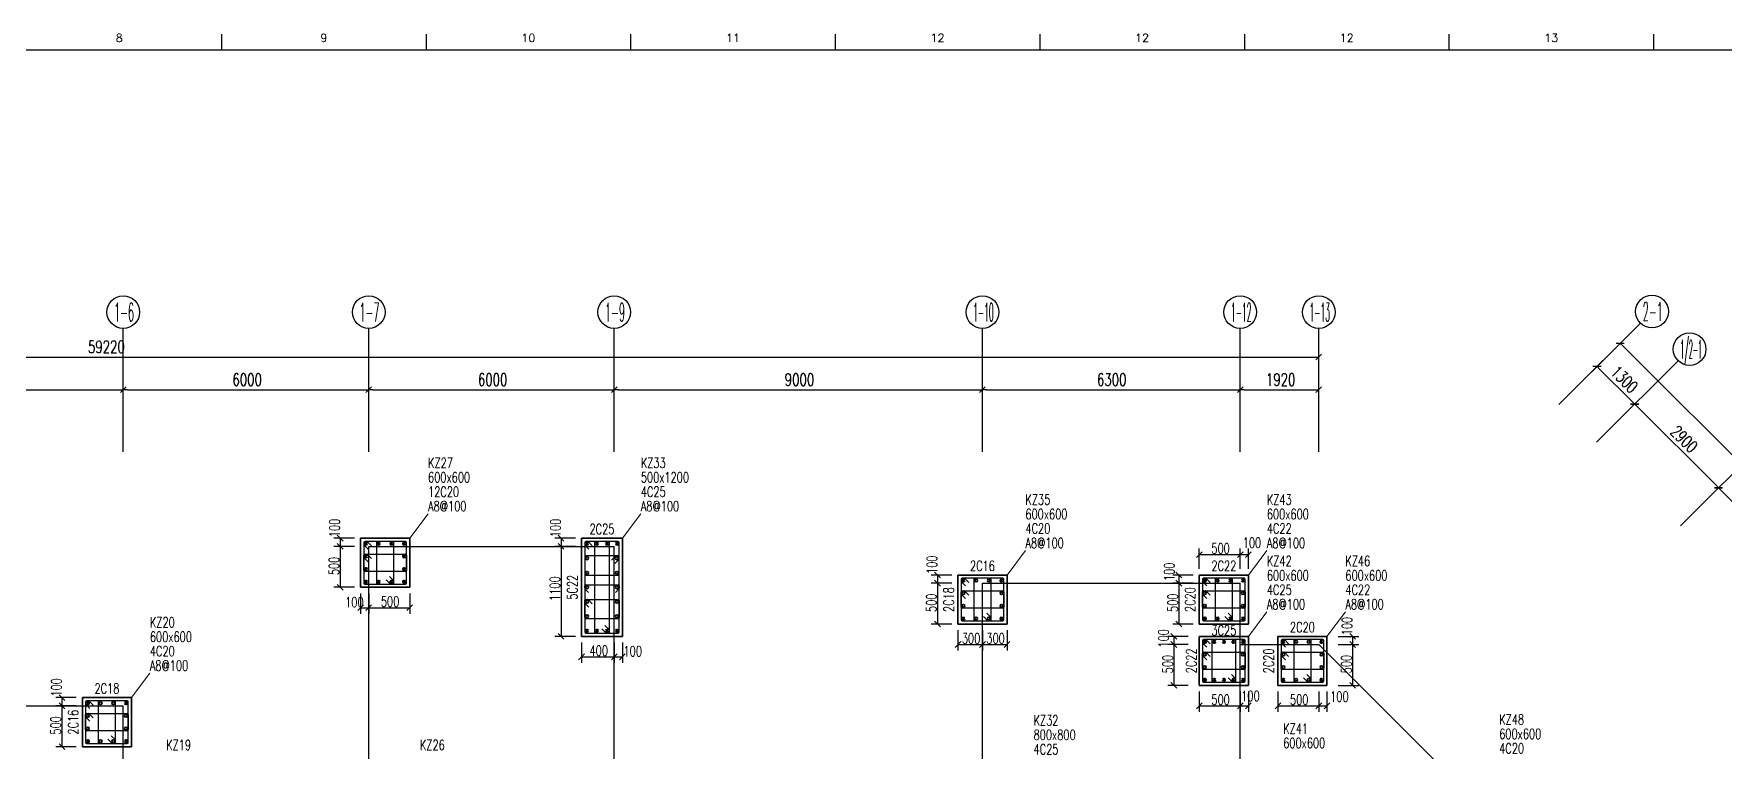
# Model space of a CAD drawing. Header units: inches. Extents: x 18712 to 314639, y 0 to 420500.
# Drawn here: x 56624 to 97940, y 234155 to 251704 of the extents above; entities that cross this region are included whole.
import ezdxf
from ezdxf.enums import TextEntityAlignment as Align

# ---------------------------------------------------------------- set-up
doc = ezdxf.new("R2010")
doc.units = ezdxf.units.IN
doc.header["$LTSCALE"] = 1000
doc.header["$MEASUREMENT"] = 0
doc.layers.get('0').update_dxf_attribs({"true_color": 0xffffff})
for name, color, linetype, true_color in [('AXIS_TEXT', 7, 'Continuous', 0xffffff), ('DIM', 3, 'Continuous', 0x00ff00), ('G-KL|柱标注', 3, 'Continuous', 0x00ff00), ('TK', 7, 'Continuous', 0xffffff), ('TK-TEXT', 4, 'Continuous', 0x00ffff), ('ZG-图号', 2, 'Continuous', 0xffff00), ('ZG-图名', 1, 'Continuous', 0xff0000), ('ZG-图框层', 4, 'Continuous', 0x00ffff), ('柱原位标注', 7, 'Continuous', 0xffffff), ('柱名称编号', 2, 'Continuous', 0xffff00), ('柱尺寸标注', 3, 'Continuous', 0x00ff00), ('柱标注引线', 2, 'Continuous', 0xffff00), ('柱箍筋', 1, 'Continuous', 0xff0000), ('柱纵筋', 1, 'Continuous', 0xff0000), ('柱集中标注', 2, 'Continuous', 0xffff00), ('砼柱', 2, 'Continuous', 0xffff00)]:
    doc.layers.add(name, color=color, linetype=linetype, true_color=true_color)
doc.styles.add('-宋体', font='simsun.ttc', dxfattribs={"height": 0.2, "bigfont": 'gbcbig.shx'})
doc.styles.add('_TCH_AXIS', font='txt.shx', dxfattribs={"height": 0.2, "bigfont": 'GBCBIG.shx'})
doc.styles.add('ISOCP', font='txt.shx', dxfattribs={"height": 0.2, "bigfont": 'gbcbig.shx'})
doc.styles.add('TSSD_Dimension', font='txt.shx', dxfattribs={"height": 0.2, "bigfont": 'gbcbig.shx'})
doc.styles.add('TSSD_Rein', font='txt.shx', dxfattribs={"height": 0.2, "bigfont": 'gbcbig.shx'})

# ---------------------------------------------------------------- blocks, each defined once
blk = doc.blocks.new('A$C6f5e09ec')
at = {"color": 7, "lineweight": -3, "true_color": 0xffffff}
blk.add_line((-35743, -7238), (3360, -46341), dxfattribs=at)
at = {"layer": 'DIM', "lineweight": -3}
for p, q in [((-72401, -9821), (-72401, -6804)), ((-66401, -9821), (-66401, -6804)), ((-60401, -9821), (-60401, -6804)), ((-51401, -9821), (-51401, -6804)), ((-45101, -9821), (-45101, -6804)), ((-43181, -9821), (-43181, -6804)), ((-37140, -8493), (-35319, -6673)), ((-36221, -9413), (-34400, -7592)), ((-34170, -11463), (-32349, -9642))]:
    blk.add_line(p, q, dxfattribs=at)
at = {"layer": 'DIM', "color": 3, "lineweight": -3, "true_color": 0x00ff00}
for p, q in [((-43251, -7574), (-43111, -7434)), ((-43181, -9571), (-43181, -7404)), ((-37312, -8665), (-35743, -7097)), ((-35715, -7168), (-35913, -7168)), ((-35743, -7238), (-35814, -7168)), ((-102301, -7504), (-43281, -7504)), ((-43281, -7504), (-43181, -7504)), ((-37312, -8665), (-36309, -7663)), ((-36281, -7733), (-36479, -7733)), ((-36309, -7804), (-36380, -7733)), ((-36309, -7804), (-35531, -8582)), ((-72471, -8374), (-72331, -8234)), ((-72331, -8234), (-72471, -8374)), ((-72401, -9571), (-72401, -8204)), ((-72401, -9571), (-72401, -8204)), ((-66471, -8374), (-66331, -8234)), ((-66331, -8234), (-66471, -8374)), ((-66401, -9571), (-66401, -8204)), ((-66401, -9571), (-66401, -8204)), ((-60471, -8374), (-60331, -8234)), ((-60331, -8234), (-60471, -8374)), ((-60401, -9571), (-60401, -8204)), ((-60401, -9571), (-60401, -8204)), ((-51471, -8374), (-51331, -8234)), ((-51331, -8234), (-51471, -8374)), ((-51401, -9571), (-51401, -8204)), ((-51401, -9571), (-51401, -8204)), ((-45171, -8374), (-45031, -8234)), ((-45031, -8234), (-45171, -8374)), ((-45101, -9571), (-45101, -8204)), ((-45101, -9571), (-45101, -8204)), ((-43251, -8374), (-43111, -8234)), ((-43181, -9571), (-43181, -8204)), ((-78301, -8304), (-72501, -8304)), ((-72501, -8304), (-72401, -8304)), ((-72301, -8304), (-72401, -8304)), ((-72301, -8304), (-66501, -8304)), ((-66501, -8304), (-66401, -8304)), ((-66301, -8304), (-66401, -8304)), ((-66301, -8304), (-60501, -8304)), ((-60501, -8304), (-60401, -8304)), ((-60301, -8304), (-60401, -8304)), ((-60301, -8304), (-51501, -8304)), ((-51501, -8304), (-51401, -8304)), ((-51301, -8304), (-51401, -8304)), ((-51301, -8304), (-45201, -8304)), ((-45201, -8304), (-45101, -8304)), ((-45001, -8304), (-45101, -8304)), ((-45001, -8304), (-43281, -8304)), ((-43281, -8304), (-43181, -8304)), ((-36392, -9584), (-35390, -8582)), ((-36392, -9584), (-35390, -8582)), ((-35559, -8652), (-35361, -8652)), ((-35361, -8652), (-35559, -8652)), ((-35531, -8582), (-35460, -8652)), ((-35390, -8723), (-35460, -8652)), ((-35390, -8723), (-33480, -10632)), ((-34342, -11635), (-33339, -10632)), ((-34342, -11635), (-33339, -10632)), ((-33509, -10703), (-33311, -10703)), ((-33311, -10703), (-33509, -10703)), ((-33480, -10632), (-33410, -10703)), ((-33339, -10774), (-33410, -10703)), ((-33339, -10774), (-32208, -11905))]:
    blk.add_line(p, q, dxfattribs=at)
for centre in [(-72401, -6404), (-66401, -6404), (-60401, -6404), (-51401, -6404), (-45101, -6404), (-43181, -6404), (-35036, -6390), (-34117, -7309)]:
    blk.add_circle(centre, 400, dxfattribs=at)
at = {"layer": 'G-KL|柱标注', "color": 3, "lineweight": -3, "true_color": 0x00ff00}
for p, q in [((-66401, -12135), (-60401, -12135)), ((-66401, -15585), (-66401, -12135)), ((-60401, -13035), (-60401, -12135)), ((-60401, -15585), (-60401, -13035)), ((-51401, -19035), (-51401, -13035)), ((-51401, -13035), (-48251, -13035)), ((-48251, -13035), (-45101, -13035)), ((-45101, -14535), (-45101, -13035)), ((-45101, -19035), (-45101, -14535)), ((-45101, -14535), (-43181, -14535)), ((-43181, -14535), (-38938, -18778)), ((-66401, -19035), (-66401, -15585)), ((-60401, -19035), (-60401, -15585)), ((-78401, -16035), (-72401, -16035)), ((-72401, -19035), (-72401, -16035))]:
    blk.add_line(p, q, dxfattribs=at)
at = {"layer": 'G-KL|柱标注', "color": 0, "lineweight": -3}
for p, q in [((-61701, -12135), (-61701, -14335)), ((-46601, -13035), (-46601, -14035)), ((-66401, -13635), (-65401, -13635)), ((-61201, -14835), (-60401, -14835)), ((-52001, -14535), (-51401, -14535)), ((-51401, -14535), (-50801, -14535)), ((-73901, -16035), (-73901, -17035)), ((-46101, -16035), (-45101, -16035))]:
    blk.add_line(p, q, dxfattribs=at)
at = {"layer": 'TK', "lineweight": -3}
blk.add_line((5471, 0), (-109929, 0), dxfattribs=at)
at = {"layer": 'ZG-图框层', "lineweight": -3}
blk.add_line((5471, 0), (-109929, 0), dxfattribs=at)
at = {"layer": '柱尺寸标注', "color": 3, "lineweight": -3, "true_color": 0x00ff00}
for p, q in [((-66751, -11935), (-67251, -11935)), ((-67101, -11935), (-67101, -12135)), ((-61351, -11935), (-61851, -11935)), ((-61701, -11935), (-61701, -12135)), ((-66751, -12135), (-67251, -12135)), ((-66751, -12135), (-67251, -12135)), ((-67101, -12135), (-67101, -13135)), ((-61351, -12135), (-61851, -12135)), ((-61351, -12135), (-61851, -12135)), ((-46101, -12685), (-46101, -12185)), ((-46101, -12335), (-45101, -12335)), ((-45101, -12685), (-45101, -12185)), ((-45101, -12685), (-45101, -12185)), ((-45101, -12335), (-44901, -12335)), ((-44901, -12685), (-44901, -12185)), ((-66751, -13135), (-67251, -13135)), ((-52151, -12835), (-52651, -12835)), ((-52151, -13035), (-52651, -13035)), ((-52151, -13035), (-52651, -13035)), ((-52501, -12835), (-52501, -13035)), ((-52501, -13035), (-52501, -14035)), ((-46251, -12835), (-46751, -12835)), ((-46251, -13035), (-46751, -13035)), ((-46251, -13035), (-46751, -13035)), ((-46601, -12835), (-46601, -13035)), ((-66601, -13285), (-66601, -13785)), ((-66401, -13285), (-66401, -13785)), ((-66401, -13285), (-66401, -13785)), ((-65401, -13285), (-65401, -13785)), ((-66601, -13635), (-66401, -13635)), ((-52151, -14035), (-52651, -14035)), ((-46251, -14035), (-46751, -14035)), ((-61351, -14335), (-61851, -14335)), ((-52001, -14185), (-52001, -14685)), ((-51401, -14185), (-51401, -14685)), ((-51401, -14185), (-51401, -14685)), ((-50801, -14185), (-50801, -14685)), ((-46373, -14335), (-46873, -14335)), ((-46723, -14335), (-46723, -14535)), ((-42706, -14335), (-42206, -14335)), ((-42356, -14335), (-42356, -14535)), ((-61201, -14485), (-61201, -14985)), ((-60401, -14485), (-60401, -14985)), ((-60401, -14485), (-60401, -14985)), ((-60401, -14835), (-60201, -14835)), ((-60201, -14485), (-60201, -14985)), ((-46373, -14535), (-46873, -14535)), ((-46373, -14535), (-46873, -14535)), ((-46723, -14535), (-46723, -15535)), ((-42706, -14535), (-42206, -14535)), ((-42706, -14535), (-42206, -14535)), ((-42356, -14535), (-42356, -15535)), ((-46373, -15535), (-46873, -15535)), ((-46101, -15685), (-46101, -16185)), ((-45101, -15685), (-45101, -16185)), ((-45101, -15685), (-45101, -16185)), ((-44901, -15685), (-44901, -16185)), ((-44181, -15685), (-44181, -16185)), ((-43181, -15685), (-43181, -16185)), ((-43181, -15685), (-43181, -16185)), ((-42981, -15685), (-42981, -16185)), ((-42706, -15535), (-42206, -15535)), ((-73551, -15835), (-74051, -15835)), ((-73551, -16035), (-74051, -16035)), ((-73551, -16035), (-74051, -16035)), ((-73901, -15835), (-73901, -16035)), ((-45101, -16035), (-44901, -16035)), ((-44181, -16035), (-43181, -16035)), ((-43181, -16035), (-42981, -16035)), ((-73551, -17035), (-74051, -17035))]:
    blk.add_line(p, q, dxfattribs=at)
at = {"layer": '柱尺寸标注', "color": 3, "linetype": 'ByBlock', "lineweight": -3, "true_color": 0x00ff00}
for p, q in [((-67030, -12006), (-67171, -11864)), ((-61630, -12006), (-61771, -11864)), ((-67171, -12064), (-67030, -12206)), ((-67030, -12206), (-67171, -12064)), ((-61771, -12064), (-61630, -12206)), ((-61630, -12206), (-61771, -12064)), ((-46030, -12264), (-46171, -12406)), ((-45171, -12406), (-45030, -12264)), ((-45030, -12264), (-45171, -12406)), ((-44971, -12406), (-44830, -12264)), ((-52430, -12906), (-52571, -12764)), ((-46530, -12906), (-46671, -12764)), ((-67171, -13064), (-67030, -13206)), ((-52571, -12964), (-52430, -13106)), ((-52430, -13106), (-52571, -12964)), ((-46671, -12964), (-46530, -13106)), ((-46530, -13106), (-46671, -12964)), ((-66530, -13564), (-66671, -13706)), ((-66471, -13706), (-66330, -13564)), ((-66330, -13564), (-66471, -13706)), ((-65471, -13706), (-65330, -13564)), ((-52571, -13964), (-52430, -14106)), ((-46671, -13964), (-46530, -14106)), ((-61771, -14264), (-61630, -14406)), ((-46652, -14406), (-46793, -14264)), ((-42285, -14406), (-42426, -14264)), ((-61130, -14764), (-61271, -14906)), ((-60471, -14906), (-60330, -14764)), ((-60330, -14764), (-60471, -14906)), ((-60271, -14906), (-60130, -14764)), ((-51930, -14464), (-52071, -14606)), ((-51471, -14606), (-51330, -14464)), ((-51330, -14464), (-51471, -14606)), ((-50871, -14606), (-50730, -14464)), ((-46793, -14464), (-46652, -14606)), ((-46652, -14606), (-46793, -14464)), ((-42426, -14464), (-42285, -14606)), ((-42285, -14606), (-42426, -14464)), ((-46793, -15464), (-46652, -15606)), ((-42426, -15464), (-42285, -15606)), ((-73830, -15906), (-73971, -15764)), ((-73971, -15964), (-73830, -16106)), ((-73830, -16106), (-73971, -15964)), ((-46030, -15964), (-46171, -16106)), ((-45171, -16106), (-45030, -15964)), ((-45030, -15964), (-45171, -16106)), ((-44971, -16106), (-44830, -15964)), ((-44110, -15964), (-44251, -16106)), ((-43251, -16106), (-43110, -15964)), ((-43110, -15964), (-43251, -16106)), ((-43051, -16106), (-42910, -15964)), ((-73971, -16964), (-73830, -17106))]:
    blk.add_line(p, q, dxfattribs=at)
at = {"layer": '柱标注引线', "lineweight": 18}
for p, q in [((-65401, -11935), (-64951, -11335)), ((-60201, -11935), (-59751, -11335)), ((-50801, -12835), (-50351, -12235)), ((-44901, -12835), (-44451, -12235)), ((-44901, -14335), (-44451, -13735)), ((-42981, -14335), (-42531, -13735)), ((-72201, -15835), (-71751, -15235))]:
    blk.add_line(p, q, dxfattribs=at)
at = {"layer": '柱箍筋', "lineweight": 25}
for p, q in [((-66523, -12038), (-66523, -13033)), ((-66523, -12038), (-66523, -12084)), ((-66523, -12394), (-66523, -12348)), ((-66523, -12723), (-66523, -12348)), ((-66516, -12101), (-66418, -12199)), ((-66452, -12013), (-66498, -12013)), ((-65503, -12013), (-66498, -12013)), ((-66498, -12323), (-65503, -12323)), ((-66498, -12323), (-66452, -12323)), ((-66337, -12118), (-66434, -12020)), ((-66434, -12330), (-66337, -12428)), ((-66213, -12038), (-66213, -13033)), ((-65813, -12013), (-66188, -12013)), ((-65788, -13033), (-65788, -12038)), ((-65478, -13033), (-65478, -12038)), ((-65478, -12348), (-65478, -12723)), ((-61123, -12038), (-61123, -14233)), ((-61123, -12038), (-61123, -12084)), ((-61123, -12393), (-61123, -12813)), ((-61116, -12101), (-61018, -12199)), ((-61052, -12013), (-61098, -12013)), ((-60303, -12013), (-61098, -12013)), ((-60303, -12368), (-61098, -12368)), ((-60937, -12118), (-61034, -12020)), ((-60880, -12038), (-60880, -14233)), ((-60546, -12013), (-60855, -12013)), ((-60521, -14233), (-60521, -12038)), ((-60367, -12375), (-60465, -12473)), ((-60303, -12368), (-60349, -12368)), ((-60278, -14233), (-60278, -12038)), ((-60278, -12439), (-60278, -12393)), ((-60278, -12813), (-60278, -12393)), ((-66418, -12509), (-66516, -12411)), ((-65503, -12748), (-66498, -12748)), ((-60383, -12554), (-60285, -12456)), ((-66498, -13058), (-65503, -13058)), ((-66188, -13058), (-65813, -13058)), ((-65975, -12952), (-65877, -13050)), ((-65795, -12969), (-65893, -12871)), ((-65859, -13058), (-65813, -13058)), ((-65788, -13033), (-65788, -12987)), ((-61123, -13149), (-61123, -13103)), ((-61027, -13265), (-61116, -13177)), ((-61098, -12838), (-60303, -12838)), ((-61098, -13078), (-60303, -13078)), ((-60285, -13177), (-60374, -13265)), ((-60278, -13103), (-60278, -13149)), ((-51923, -12938), (-51923, -13933)), ((-51923, -12938), (-51923, -12984)), ((-51916, -13001), (-51818, -13099)), ((-51852, -12913), (-51898, -12913)), ((-50903, -12913), (-51898, -12913)), ((-51737, -13018), (-51834, -12920)), ((-51613, -12938), (-51613, -13933)), ((-51213, -12913), (-51588, -12913)), ((-51188, -13933), (-51188, -12938)), ((-50878, -13933), (-50878, -12938)), ((-46023, -12938), (-46023, -13933)), ((-46023, -12938), (-46023, -12984)), ((-46016, -13001), (-45918, -13099)), ((-45952, -12913), (-45998, -12913)), ((-45003, -12913), (-45998, -12913)), ((-45837, -13018), (-45934, -12920)), ((-45713, -12938), (-45713, -13933)), ((-45313, -12913), (-45688, -12913)), ((-45288, -13933), (-45288, -12938)), ((-44978, -13933), (-44978, -12938)), ((-61123, -13504), (-61123, -13458)), ((-61123, -13878), (-61123, -13458)), ((-61018, -13619), (-61116, -13521)), ((-61098, -13433), (-60303, -13433)), ((-61098, -13433), (-61052, -13433)), ((-61034, -13440), (-60937, -13538)), ((-60278, -13458), (-60278, -13878)), ((-51923, -13294), (-51923, -13248)), ((-51923, -13623), (-51923, -13248)), ((-51818, -13409), (-51916, -13311)), ((-51898, -13223), (-50903, -13223)), ((-51898, -13223), (-51852, -13223)), ((-51834, -13230), (-51737, -13328)), ((-50878, -13248), (-50878, -13623)), ((-46023, -13294), (-46023, -13248)), ((-46023, -13623), (-46023, -13248)), ((-45918, -13409), (-46016, -13311)), ((-45998, -13223), (-45003, -13223)), ((-45998, -13223), (-45952, -13223)), ((-45934, -13230), (-45837, -13328)), ((-44978, -13248), (-44978, -13623)), ((-60303, -13903), (-61098, -13903)), ((-50903, -13648), (-51898, -13648)), ((-51898, -13958), (-50903, -13958)), ((-51588, -13958), (-51213, -13958)), ((-51375, -13852), (-51277, -13950)), ((-51195, -13869), (-51293, -13771)), ((-51259, -13958), (-51213, -13958)), ((-51188, -13933), (-51188, -13887)), ((-45003, -13648), (-45998, -13648)), ((-45998, -13958), (-45003, -13958)), ((-45688, -13958), (-45313, -13958)), ((-45475, -13852), (-45377, -13950)), ((-45295, -13869), (-45393, -13771)), ((-45359, -13958), (-45313, -13958)), ((-45288, -13933), (-45288, -13887)), ((-61098, -14258), (-60303, -14258)), ((-60855, -14258), (-60546, -14258)), ((-60708, -14152), (-60610, -14250)), ((-60529, -14169), (-60627, -14071)), ((-60592, -14258), (-60546, -14258)), ((-60521, -14233), (-60521, -14187)), ((-46023, -14438), (-46023, -15433)), ((-46023, -14438), (-46023, -14484)), ((-45952, -14413), (-45998, -14413)), ((-45003, -14413), (-45998, -14413)), ((-45837, -14518), (-45934, -14420)), ((-45791, -14438), (-45791, -15433)), ((-45236, -14413), (-45766, -14413)), ((-45211, -15433), (-45211, -14438)), ((-44978, -15433), (-44978, -14438)), ((-44103, -14438), (-44103, -15433)), ((-44103, -14438), (-44103, -14484)), ((-44032, -14413), (-44078, -14413)), ((-43083, -14413), (-44078, -14413)), ((-43917, -14518), (-44014, -14420)), ((-43793, -14438), (-43793, -15433)), ((-43393, -14413), (-43768, -14413)), ((-43368, -15433), (-43368, -14438)), ((-43058, -15433), (-43058, -14438)), ((-46023, -14794), (-46023, -14748)), ((-46023, -15123), (-46023, -14748)), ((-46016, -14501), (-45918, -14599)), ((-45918, -14909), (-46016, -14811)), ((-45998, -14723), (-45003, -14723)), ((-45998, -14723), (-45952, -14723)), ((-45934, -14730), (-45837, -14828)), ((-44978, -14748), (-44978, -15123)), ((-44103, -14794), (-44103, -14748)), ((-44103, -15123), (-44103, -14748)), ((-44096, -14501), (-43998, -14599)), ((-43998, -14909), (-44096, -14811)), ((-44078, -14723), (-43083, -14723)), ((-44078, -14723), (-44032, -14723)), ((-44014, -14730), (-43917, -14828)), ((-43058, -14748), (-43058, -15123)), ((-45003, -15148), (-45998, -15148)), ((-45218, -15369), (-45316, -15271)), ((-43083, -15148), (-44078, -15148)), ((-43375, -15369), (-43473, -15271)), ((-45998, -15458), (-45003, -15458)), ((-45766, -15458), (-45236, -15458)), ((-45397, -15352), (-45299, -15450)), ((-45282, -15458), (-45236, -15458)), ((-45211, -15433), (-45211, -15387)), ((-44078, -15458), (-43083, -15458)), ((-43768, -15458), (-43393, -15458)), ((-43555, -15352), (-43457, -15450)), ((-43439, -15458), (-43393, -15458)), ((-43368, -15433), (-43368, -15387)), ((-73323, -15938), (-73323, -16933)), ((-73323, -15938), (-73323, -15984)), ((-73316, -16001), (-73218, -16099)), ((-73252, -15913), (-73298, -15913)), ((-72303, -15913), (-73298, -15913)), ((-73137, -16018), (-73234, -15920)), ((-73013, -15938), (-73013, -16933)), ((-72613, -15913), (-72988, -15913)), ((-72588, -16933), (-72588, -15938)), ((-72278, -16933), (-72278, -15938)), ((-73323, -16294), (-73323, -16248)), ((-73323, -16623), (-73323, -16248)), ((-73218, -16409), (-73316, -16311)), ((-73298, -16223), (-72303, -16223)), ((-73298, -16223), (-73252, -16223)), ((-73234, -16230), (-73137, -16328)), ((-72278, -16248), (-72278, -16623)), ((-72303, -16648), (-73298, -16648)), ((-72775, -16852), (-72677, -16950)), ((-72595, -16869), (-72693, -16771)), ((-72588, -16933), (-72588, -16887)), ((-73298, -16958), (-72303, -16958)), ((-72988, -16958), (-72613, -16958)), ((-72659, -16958), (-72613, -16958))]:
    blk.add_line(p, q, dxfattribs=at)
for centre, radius, start, end in [((-66498, -12038), 25, 90, 180), ((-66498, -12038), 25, 90, 180), ((-66498, -12084), 25, 180, 225), ((-66498, -12348), 25, 90, 180), ((-66498, -12348), 25, 90, 180), ((-66498, -12394), 25, 180, 225), ((-66452, -12038), 25, 45, 90), ((-66452, -12348), 25, 45, 90), ((-66188, -12038), 25, 90, 180), ((-65813, -12038), 25, 360, 90), ((-65503, -12038), 25, 360, 90), ((-65503, -12348), 25, 360, 90), ((-61098, -12038), 25, 90, 180), ((-61098, -12038), 25, 90, 180), ((-61098, -12084), 25, 180, 225), ((-61098, -12393), 25, 90, 180), ((-61052, -12038), 25, 45, 90), ((-60855, -12038), 25, 90, 180), ((-60546, -12038), 25, 360, 90), ((-60349, -12393), 25, 90, 135), ((-60303, -12038), 25, 360, 90), ((-60303, -12393), 25, 360, 90), ((-60303, -12393), 25, 360, 90), ((-66498, -12723), 25, 180, 270), ((-65503, -12723), 25, 270, 0), ((-60303, -12439), 25, 315, 360), ((-66498, -13033), 25, 180, 270), ((-66188, -13033), 25, 180, 270), ((-65859, -13033), 25, 225, 270), ((-65813, -13033), 25, 270, 0), ((-65813, -13033), 25, 270, 0), ((-65813, -12987), 25, 0, 45), ((-65503, -13033), 25, 270, 0), ((-61098, -12813), 25, 180, 270), ((-61098, -13103), 25, 90, 180), ((-61067, -13149), 56.1, 179.6715, 209.6061), ((-60303, -12813), 25, 270, 0), ((-60303, -13103), 25, 360, 90), ((-60334, -13149), 56.1, 330.3939, 0.3285), ((-51898, -12938), 25, 90, 180), ((-51898, -12938), 25, 90, 180), ((-51898, -12984), 25, 180, 225), ((-51852, -12938), 25, 45, 90), ((-51588, -12938), 25, 90, 180), ((-51213, -12938), 25, 360, 90), ((-50903, -12938), 25, 360, 90), ((-45998, -12938), 25, 90, 180), ((-45998, -12938), 25, 90, 180), ((-45998, -12984), 25, 180, 225), ((-45952, -12938), 25, 45, 90), ((-45688, -12938), 25, 90, 180), ((-45313, -12938), 25, 360, 90), ((-45003, -12938), 25, 360, 90), ((-61098, -13458), 25, 90, 180), ((-61098, -13458), 25, 90, 180), ((-61098, -13504), 25, 180, 225), ((-61052, -13458), 25, 45, 90), ((-60303, -13458), 25, 360, 90), ((-51898, -13248), 25, 90, 180), ((-51898, -13248), 25, 90, 180), ((-51898, -13294), 25, 180, 225), ((-51898, -13623), 25, 180, 270), ((-51852, -13248), 25, 45, 90), ((-50903, -13248), 25, 360, 90), ((-50903, -13623), 25, 270, 0), ((-45998, -13248), 25, 90, 180), ((-45998, -13248), 25, 90, 180), ((-45998, -13294), 25, 180, 225), ((-45998, -13623), 25, 180, 270), ((-45952, -13248), 25, 45, 90), ((-45003, -13248), 25, 360, 90), ((-45003, -13623), 25, 270, 0), ((-61098, -13878), 25, 180, 270), ((-60303, -13878), 25, 270, 0), ((-51898, -13933), 25, 180, 270), ((-51588, -13933), 25, 180, 270), ((-51259, -13933), 25, 225, 270), ((-51213, -13933), 25, 270, 0), ((-51213, -13933), 25, 270, 0), ((-51213, -13887), 25, 0, 45), ((-50903, -13933), 25, 270, 0), ((-45998, -13933), 25, 180, 270), ((-45688, -13933), 25, 180, 270), ((-45359, -13933), 25, 225, 270), ((-45313, -13933), 25, 270, 0), ((-45313, -13933), 25, 270, 0), ((-45313, -13887), 25, 0, 45), ((-45003, -13933), 25, 270, 0), ((-61098, -14233), 25, 180, 270), ((-60855, -14233), 25, 180, 270), ((-60592, -14233), 25, 225, 270), ((-60546, -14233), 25, 270, 0), ((-60546, -14233), 25, 270, 0), ((-60546, -14187), 25, 0, 45), ((-60303, -14233), 25, 270, 0), ((-45998, -14438), 25, 90, 180), ((-45998, -14438), 25, 90, 180), ((-45952, -14438), 25, 45, 90), ((-45766, -14438), 25, 90, 180), ((-45236, -14438), 25, 360, 90), ((-45003, -14438), 25, 360, 90), ((-44078, -14438), 25, 90, 180), ((-44078, -14438), 25, 90, 180), ((-44032, -14438), 25, 45, 90), ((-43768, -14438), 25, 90, 180), ((-43393, -14438), 25, 360, 90), ((-43083, -14438), 25, 360, 90), ((-45998, -14484), 25, 180, 225), ((-45998, -14748), 25, 90, 180), ((-45998, -14748), 25, 90, 180), ((-45998, -14794), 25, 180, 225), ((-45952, -14748), 25, 45, 90), ((-45003, -14748), 25, 360, 90), ((-44078, -14484), 25, 180, 225), ((-44078, -14748), 25, 90, 180), ((-44078, -14748), 25, 90, 180), ((-44078, -14794), 25, 180, 225), ((-44032, -14748), 25, 45, 90), ((-43083, -14748), 25, 360, 90), ((-45998, -15123), 25, 180, 270), ((-45003, -15123), 25, 270, 0), ((-44078, -15123), 25, 180, 270), ((-43083, -15123), 25, 270, 0), ((-45998, -15433), 25, 180, 270), ((-45766, -15433), 25, 180, 270), ((-45282, -15433), 25, 225, 270), ((-45236, -15433), 25, 270, 0), ((-45236, -15433), 25, 270, 0), ((-45236, -15387), 25, 0, 45), ((-45003, -15433), 25, 270, 0), ((-44078, -15433), 25, 180, 270), ((-43768, -15433), 25, 180, 270), ((-43439, -15433), 25, 225, 270), ((-43393, -15433), 25, 270, 0), ((-43393, -15433), 25, 270, 0), ((-43393, -15387), 25, 0, 45), ((-43083, -15433), 25, 270, 0), ((-73298, -15938), 25, 90, 180), ((-73298, -15938), 25, 90, 180), ((-73298, -15984), 25, 180, 225), ((-73252, -15938), 25, 45, 90), ((-72988, -15938), 25, 90, 180), ((-72613, -15938), 25, 360, 90), ((-72303, -15938), 25, 360, 90), ((-73298, -16248), 25, 90, 180), ((-73298, -16248), 25, 90, 180), ((-73298, -16294), 25, 180, 225), ((-73252, -16248), 25, 45, 90), ((-72303, -16248), 25, 360, 90), ((-73298, -16623), 25, 180, 270), ((-73298, -16933), 25, 180, 270), ((-72988, -16933), 25, 180, 270), ((-72613, -16933), 25, 270, 0), ((-72613, -16933), 25, 270, 0), ((-72613, -16887), 25, 0, 45), ((-72303, -16623), 25, 270, 0), ((-72303, -16933), 25, 270, 0), ((-72659, -16933), 25, 225, 270)]:
    blk.add_arc(centre, radius, start, end, dxfattribs=at)
at = {"layer": '柱纵筋', "lineweight": 70}
for centre, start, end in [((-66466, -12070), 0, 180), ((-66466, -12070), 180, 0), ((-66466, -12380), 0, 180), ((-66466, -12380), 180, 0), ((-66156, -12070), 0, 180), ((-66156, -12070), 180, 0), ((-65846, -12070), 0, 180), ((-65846, -12070), 180, 0), ((-65536, -12070), 0, 180), ((-65536, -12070), 180, 0), ((-65536, -12380), 0, 180), ((-65536, -12380), 180, 0), ((-61066, -12070), 0, 180), ((-61066, -12070), 180, 0), ((-60822, -12070), 0, 180), ((-60822, -12070), 180, 0), ((-60579, -12070), 0, 180), ((-60579, -12070), 180, 0), ((-60336, -12070), 0, 180), ((-60336, -12070), 180, 0), ((-66466, -12690), 0, 180), ((-66466, -12690), 180, 0), ((-65536, -12690), 0, 180), ((-65536, -12690), 180, 0), ((-66466, -13000), 0, 180), ((-66466, -13000), 180, 0), ((-66156, -13000), 0, 180), ((-66156, -13000), 180, 0), ((-65846, -13000), 0, 180), ((-65846, -13000), 180, 0), ((-65536, -13000), 0, 180), ((-65536, -13000), 180, 0), ((-51866, -12970), 0, 180), ((-51866, -12970), 180, 0), ((-50936, -12970), 0, 180), ((-50936, -12970), 180, 0), ((-45966, -12970), 0, 180), ((-45966, -12970), 180, 0), ((-45656, -12970), 0, 180), ((-45656, -12970), 180, 0), ((-45346, -12970), 0, 180), ((-45346, -12970), 180, 0), ((-45036, -12970), 0, 180), ((-45036, -12970), 180, 0), ((-51866, -13900), 0, 180), ((-51866, -13900), 180, 0), ((-50936, -13900), 0, 180), ((-50936, -13900), 180, 0), ((-45966, -13900), 0, 180), ((-45966, -13900), 180, 0), ((-45656, -13900), 0, 180), ((-45656, -13900), 180, 0), ((-45346, -13900), 0, 180), ((-45346, -13900), 180, 0), ((-45036, -13900), 0, 180), ((-45036, -13900), 180, 0), ((-61066, -14200), 0, 180), ((-61066, -14200), 180, 0), ((-60822, -14200), 0, 180), ((-60822, -14200), 180, 0), ((-60579, -14200), 0, 180), ((-60579, -14200), 180, 0), ((-60336, -14200), 0, 180), ((-60336, -14200), 180, 0), ((-45966, -14470), 0, 180), ((-45733, -14470), 0, 180), ((-45501, -14470), 0, 180), ((-45268, -14470), 0, 180), ((-45036, -14470), 0, 180), ((-44046, -14470), 0, 180), ((-43116, -14470), 0, 180), ((-45966, -14470), 180, 0), ((-45733, -14470), 180, 0), ((-45501, -14470), 180, 0), ((-45268, -14470), 180, 0), ((-45036, -14470), 180, 0), ((-44046, -14470), 180, 0), ((-43116, -14470), 180, 0), ((-45966, -15400), 0, 180), ((-45966, -15400), 180, 0), ((-45733, -15400), 0, 180), ((-45733, -15400), 180, 0), ((-45501, -15400), 0, 180), ((-45501, -15400), 180, 0), ((-45268, -15400), 0, 180), ((-45268, -15400), 180, 0), ((-45036, -15400), 0, 180), ((-45036, -15400), 180, 0), ((-44046, -15400), 0, 180), ((-44046, -15400), 180, 0), ((-43116, -15400), 0, 180), ((-43116, -15400), 180, 0), ((-73266, -15970), 0, 180), ((-73266, -15970), 180, 0), ((-72336, -15970), 0, 180), ((-72336, -15970), 180, 0), ((-73266, -16900), 0, 180), ((-73266, -16900), 180, 0), ((-72336, -16900), 0, 180), ((-72336, -16900), 180, 0)]:
    blk.add_arc(centre, 17.5, start, end, dxfattribs=at)
at = {"layer": '柱纵筋', "lineweight": 35}
for centre, start, end in [((-61066, -12425), 0, 180), ((-60336, -12425), 0, 180), ((-61066, -12425), 180, 0), ((-61066, -12780), 0, 180), ((-61066, -12780), 180, 0), ((-60336, -12425), 180, 0), ((-60336, -12780), 0, 180), ((-60336, -12780), 180, 0), ((-61066, -13135), 0, 180), ((-61066, -13135), 180, 0), ((-60336, -13135), 0, 180), ((-60336, -13135), 180, 0), ((-51556, -12970), 0, 180), ((-51556, -12970), 180, 0), ((-51246, -12970), 0, 180), ((-51246, -12970), 180, 0), ((-61066, -13490), 0, 180), ((-61066, -13490), 180, 0), ((-60336, -13490), 0, 180), ((-60336, -13490), 180, 0), ((-51866, -13280), 0, 180), ((-51866, -13280), 180, 0), ((-51866, -13590), 0, 180), ((-51866, -13590), 180, 0), ((-50936, -13280), 0, 180), ((-50936, -13280), 180, 0), ((-50936, -13590), 0, 180), ((-50936, -13590), 180, 0), ((-45966, -13280), 0, 180), ((-45966, -13280), 180, 0), ((-45966, -13590), 0, 180), ((-45966, -13590), 180, 0), ((-45036, -13280), 0, 180), ((-45036, -13280), 180, 0), ((-45036, -13590), 0, 180), ((-45036, -13590), 180, 0), ((-61066, -13845), 0, 180), ((-61066, -13845), 180, 0), ((-60336, -13845), 0, 180), ((-60336, -13845), 180, 0), ((-51556, -13900), 0, 180), ((-51556, -13900), 180, 0), ((-51246, -13900), 0, 180), ((-51246, -13900), 180, 0), ((-43736, -14470), 0, 180), ((-43426, -14470), 0, 180), ((-45966, -14780), 0, 180), ((-45966, -14780), 180, 0), ((-45036, -14780), 0, 180), ((-45036, -14780), 180, 0), ((-44046, -14780), 0, 180), ((-44046, -14780), 180, 0), ((-43736, -14470), 180, 0), ((-43426, -14470), 180, 0), ((-43116, -14780), 0, 180), ((-43116, -14780), 180, 0), ((-45966, -15090), 0, 180), ((-45966, -15090), 180, 0), ((-45036, -15090), 0, 180), ((-45036, -15090), 180, 0), ((-44046, -15090), 0, 180), ((-44046, -15090), 180, 0), ((-43116, -15090), 0, 180), ((-43116, -15090), 180, 0), ((-43736, -15400), 0, 180), ((-43736, -15400), 180, 0), ((-43426, -15400), 0, 180), ((-43426, -15400), 180, 0), ((-72956, -15970), 0, 180), ((-72956, -15970), 180, 0), ((-72646, -15970), 0, 180), ((-72646, -15970), 180, 0), ((-73266, -16280), 0, 180), ((-73266, -16280), 180, 0), ((-72336, -16280), 0, 180), ((-72336, -16280), 180, 0), ((-73266, -16590), 0, 180), ((-73266, -16590), 180, 0), ((-72956, -16900), 0, 180), ((-72956, -16900), 180, 0), ((-72646, -16900), 0, 180), ((-72646, -16900), 180, 0), ((-72336, -16590), 0, 180), ((-72336, -16590), 180, 0)]:
    blk.add_arc(centre, 35, start, end, dxfattribs=at)
at = {"layer": '砼柱', "lineweight": 35}
for p, q in [((-65401, -11935), (-66601, -11935)), ((-66601, -11935), (-66601, -13135)), ((-65401, -13135), (-65401, -11935)), ((-60201, -11935), (-61201, -11935)), ((-61201, -11935), (-61201, -14335)), ((-60201, -14335), (-60201, -11935)), ((-66601, -13135), (-65401, -13135)), ((-50801, -12835), (-52001, -12835)), ((-52001, -12835), (-52001, -14035)), ((-50801, -14035), (-50801, -12835)), ((-44901, -12835), (-46101, -12835)), ((-46101, -12835), (-46101, -14035)), ((-44901, -14035), (-44901, -12835)), ((-52001, -14035), (-50801, -14035)), ((-46101, -14035), (-44901, -14035)), ((-61201, -14335), (-60201, -14335)), ((-44901, -14335), (-46101, -14335)), ((-46101, -14335), (-46101, -15535)), ((-44901, -15535), (-44901, -14335)), ((-42981, -14335), (-44181, -14335)), ((-44181, -14335), (-44181, -15535)), ((-42981, -15535), (-42981, -14335)), ((-46101, -15535), (-44901, -15535)), ((-44181, -15535), (-42981, -15535)), ((-72201, -15835), (-73401, -15835)), ((-73401, -15835), (-73401, -17035)), ((-72201, -17035), (-72201, -15835)), ((-73401, -17035), (-72201, -17035))]:
    blk.add_line(p, q, dxfattribs=at)
at = {"layer": 'AXIS_TEXT', "color": 7, "true_color": 0xffffff, "style": '_TCH_AXIS'}
for s, width, p in [('1-6', 0.381818, (-72627, -6630)), ('1-7', 0.381818, (-66627, -6630)), ('1-9', 0.381818, (-60627, -6630)), ('1-10', 0.3, (-51627, -6630)), ('1-12', 0.3, (-45327, -6630)), ('1-13', 0.3, (-43407, -6630)), ('2-1', 0.381818, (-35262, -6616)), ('1/2-1', 0.228261, (-34343, -7535))]:
    blk.add_text(s, height=452.5, dxfattribs=dict(at, width=width)).set_placement(p)
at = {"layer": 'DIM', "color": 7, "true_color": 0xffffff, "style": 'TSSD_Dimension', "width": 0.7}
for s, p in [('59220', (-73263, -7404)), ('6000', (-69733, -8204)), ('6000', (-63733, -8204)), ('9000', (-56233, -8204)), ('6300', (-48601, -8204)), ('1920', (-44473, -8204))]:
    blk.add_text(s, height=300, dxfattribs=at).set_placement(p)
for s, p in [('1300', (-36072, -7899)), ('2900', (-34612, -9360))]:
    blk.add_text(s, height=300, rotation=315, dxfattribs=at).set_placement(p)
at = {"layer": 'TK-TEXT', "style": '-宋体', "width": 0.8}
for tag, p, height in [('若羌县文化体育广播电视和旅游局', (1803, -65292), 189), ('巴州米兰长城国家文化公园建设项目', (1723, -66433), 189), ('结构', (1854, -78522), 300), ('1:100', (4296, -78522), 300), ('2022.07', (1480, -80877), 300), ('A', (4651, -80873), 300)]:
    blk.add_attdef(tag, p, '', height=height, dxfattribs=at)
blk.add_attdef('QFAHJJ-2022-012', text='', height=300, dxfattribs=at).set_placement((3357, -67621), align=Align.CENTER)
at = {"layer": 'ZG-图号', "style": '-宋体', "width": 0.8}
blk.add_attdef('结施-03', (1805, -79277), '', height=300, dxfattribs=at)
at = {"layer": 'ZG-图名', "style": '-宋体', "width": 0.8}
blk.add_attdef('框架柱平面布置图', (1991, -69635), '', height=300, dxfattribs=at)
at = {"layer": '柱原位标注', "style": 'TSSD_Rein', "width": 0.7}
for s, p in [('2C25', (-60701, -11836)), ('2C16', (-51401, -12736)), ('2C22', (-45501, -12736)), ('2C20', (-43581, -14236)), ('3C25', (-45501, -14314)), ('2C18', (-72801, -15736))]:
    blk.add_text(s, height=250, dxfattribs=at).set_placement(p, align=Align.CENTER)
for s, p in [('5C22', (-61300, -13135)), ('2C18', (-52100, -13435)), ('2C20', (-46200, -13435)), ('2C22', (-46172, -14935)), ('2C20', (-44280, -14935)), ('2C16', (-73500, -16435))]:
    blk.add_text(s, height=250, rotation=90, dxfattribs=at).set_placement(p, align=Align.CENTER)
at = {"layer": '柱名称编号', "style": 'TSSD_Rein', "width": 0.7}
for s, p in [('KZ27', (-64951, -10217)), ('KZ33', (-59751, -10217)), ('KZ35', (-50351, -11117)), ('KZ43', (-44451, -11117)), ('KZ42', (-44451, -12617)), ('KZ46', (-42531, -12617)), ('KZ20', (-71751, -14117)), ('KZ32', (-50151, -16517)), ('KZ41', (-44051, -16717)), ('KZ48', (-38771, -16494)), ('KZ19', (-71351, -17117)), ('KZ26', (-65151, -17117))]:
    blk.add_text(s, height=250, dxfattribs=at).set_placement(p)
at = {"layer": '柱尺寸标注', "color": 7, "true_color": 0xffffff, "style": 'TSSD_Rein', "width": 0.7}
for s, p in [('100', (-67111, -11909)), ('100', (-61711, -11909)), ('100', (-52511, -12809)), ('500', (-67126, -12839)), ('100', (-46710, -12982)), ('1100', (-61726, -13468)), ('500', (-52526, -13739)), ('500', (-46626, -13739)), ('100', (-42366, -14309)), ('100', (-46850, -14609)), ('500', (-46748, -15239)), ('500', (-42381, -15239)), ('100', (-73911, -15809)), ('500', (-73926, -16739))]:
    blk.add_text(s, height=250, rotation=90, dxfattribs=at).set_placement(p)
for s, p in [('100', (-45040, -12170)), ('500', (-45805, -12310)), ('100', (-66977, -13625)), ('500', (-66105, -13610)), ('300', (-51905, -14510)), ('300', (-51305, -14510)), ('400', (-61005, -14810)), ('100', (-60174, -14825)), ('100', (-45076, -15917)), ('100', (-42902, -15934)), ('500', (-45805, -16010)), ('500', (-43885, -16010))]:
    blk.add_text(s, height=250, dxfattribs=at).set_placement(p)
at = {"layer": '柱集中标注', "style": 'TSSD_Rein', "width": 0.7}
for s, p in [('600x600', (-64951, -10570)), ('500x1200', (-59751, -10570)), ('12C20', (-64951, -10923)), ('4C25', (-59751, -10923)), ('A8@100', (-64951, -11276)), ('A8@100', (-59751, -11276)), ('600x600', (-50351, -11470)), ('600x600', (-44451, -11470)), ('A8@100', (-50351, -12176)), ('4C20', (-50351, -11823)), ('A8@100', (-44451, -12176)), ('4C22', (-44451, -11823)), ('600x600', (-44451, -12970)), ('600x600', (-42531, -12970)), ('4C25', (-44451, -13323)), ('4C22', (-42531, -13323)), ('A8@100', (-44451, -13676)), ('A8@100', (-42531, -13676)), ('600x600', (-71751, -14470)), ('4C20', (-71751, -14823)), ('A8@100', (-71751, -15176)), ('800x800', (-50151, -16870)), ('600x600', (-44051, -17070)), ('600x600', (-38771, -16847)), ('4C25', (-50151, -17223)), ('4C20', (-38771, -17200))]:
    blk.add_text(s, height=250, dxfattribs=at).set_placement(p)

msp = doc.modelspace()

# ---------------------------------------------------------------- linework, layer by layer
at = {"layer": 'TK', "lineweight": -3}
for p, q in [((61212.2, 251691.3), (61212.2, 251300)), ((66212.2, 251691.3), (66212.2, 251300)), ((71212.2, 251691.3), (71212.2, 251300)), ((76212.2, 251691.3), (76212.2, 251300)), ((81212.2, 251691.3), (81212.2, 251300)), ((86212.2, 251691.3), (86212.2, 251300)), ((91212.2, 251691.3), (91212.2, 251300)), ((96212.2, 251691.3), (96212.2, 251300))]:
    msp.add_line(p, q, dxfattribs=at)

# ---------------------------------------------------------------- block references
msp.add_blockref('A$C6f5e09ec', (131212.2, 251300))

# ---------------------------------------------------------------- texts
at = {"layer": 'TK', "style": 'ISOCP'}
for s, p in [('8', (58712.2, 251603.8)), ('9', (63712.2, 251603.8)), ('10', (68712.2, 251603.8)), ('11', (73712.2, 251603.8)), ('12', (78712.2, 251603.8)), ('12', (83712.2, 251603.8)), ('12', (88712.2, 251603.8)), ('13', (93712.2, 251603.8))]:
    msp.add_text(s, height=200, dxfattribs=at).set_placement(p, align=Align.MIDDLE_CENTER)

doc.saveas('drawing.dxf')
